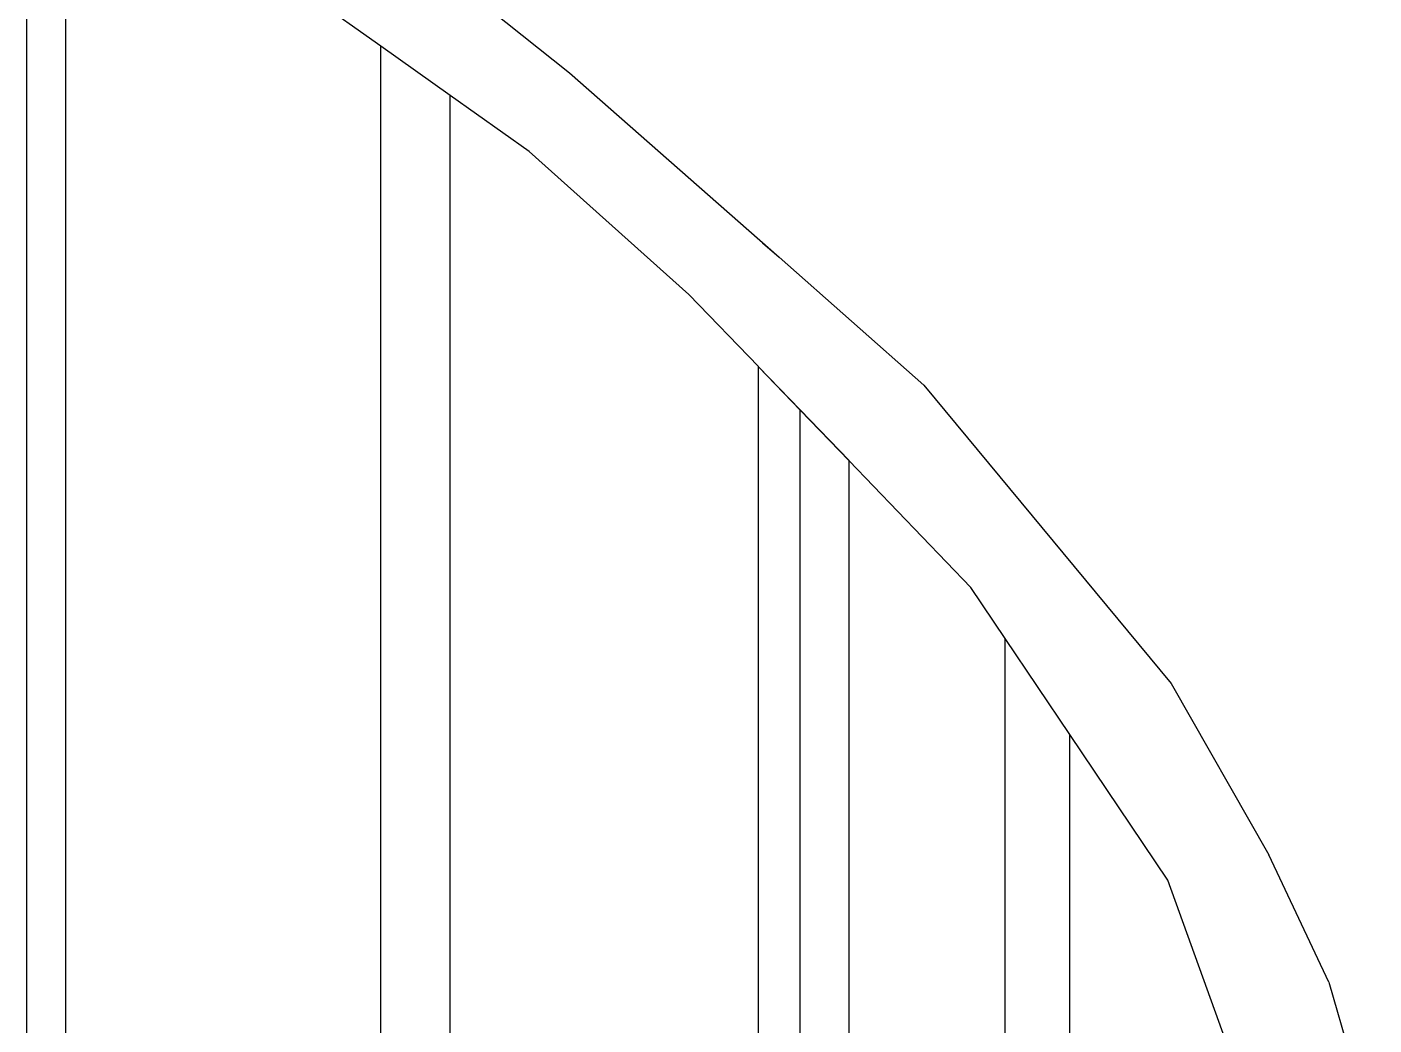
# Model space of a CAD drawing. Header units: millimetres. Extents: x 173236 to 801264, y -94969 to 615039.
# Drawn here: x 397708.1 to 398036.1, y -1645.2 to -1402.2 of the extents above; entities that cross this region are included whole.
import ezdxf

# ---------------------------------------------------------------- set-up
doc = ezdxf.new("R2010")
doc.units = ezdxf.units.MM
doc.header["$MEASUREMENT"] = 0
doc.layers.add('VOX-A-ELEV-1-NEAR', color=130, linetype='Continuous')
doc.layers.add('VOX-A-WALL-PATT', color=233, linetype='Continuous')

# ---------------------------------------------------------------- blocks, each defined once
blk = doc.blocks.new('west stsircase')
at = {"layer": 'VOX-A-WALL-PATT'}
for p, q in [((1461395.58, -1749.89), (1461395.58, -995.74)), ((1461405.05, -1392.01), (1461405.05, -1002.51)), ((1461481.71, -1056.87), (1461405.05, -1002.51)), ((1461488.84, -1032.37), (1461527.68, -1063.37)), ((1461498.66, -1068.89), (1461481.71, -1056.87)), ((1461481.71, -1311.69), (1461481.71, -1056.87)), ((1461527.68, -1063.37), (1461578.74, -1108.22)), ((1461498.66, -1314.5), (1461498.66, -1068.89)), ((1461517.86, -1082.5), (1461498.66, -1068.89)), ((1461556.69, -1117.3), (1461517.86, -1082.5)), ((1461574.62, -1104.75), (1461578.74, -1108.22)), ((1461578.74, -1108.22), (1461613.95, -1139.42)), ((1461573.67, -1134.88), (1461556.69, -1117.3)), ((1461573.67, -1134.93), (1461573.67, -1134.88)), ((1461583.86, -1145.51), (1461573.67, -1134.93)), ((1461573.67, -1134.93), (1461583.86, -1145.43)), ((1461573.67, -1385.69), (1461573.67, -1134.93)), ((1461613.95, -1139.42), (1461674.16, -1212.09)), ((1461583.86, -1145.51), (1461583.86, -1145.43)), ((1461583.86, -1145.43), (1461595.73, -1157.72)), ((1461583.86, -1600.66), (1461583.86, -1145.51)), ((1461595.73, -1157.84), (1461583.86, -1145.51)), ((1461595.73, -1157.84), (1461595.73, -1157.72)), ((1461595.73, -1531.6), (1461595.73, -1157.84)), ((1461625.41, -1188.66), (1461595.73, -1157.84)), ((1461633.76, -1201.09), (1461625.41, -1188.66)), ((1461649.47, -1224.5), (1461633.76, -1201.09)), ((1461633.76, -1455.5), (1461633.76, -1201.09)), ((1461674.16, -1212.09), (1461697.92, -1253.78)), ((1461649.47, -1457.7), (1461649.47, -1224.5)), ((1461673.31, -1259.99), (1461649.47, -1224.5)), ((1461712.53, -1284.8), (1461697.92, -1253.78)), ((1461688.63, -1302.25), (1461673.31, -1259.99)), ((1461712.53, -1284.8), (1461723.54, -1322.95))]:
    blk.add_line(p, q, dxfattribs=at)

msp = doc.modelspace()

# ---------------------------------------------------------------- block references
at = {"layer": 'VOX-A-ELEV-1-NEAR'}
msp.add_blockref('west stsircase', (-1063687.48, -350), dxfattribs=at)

doc.saveas('drawing.dxf')
